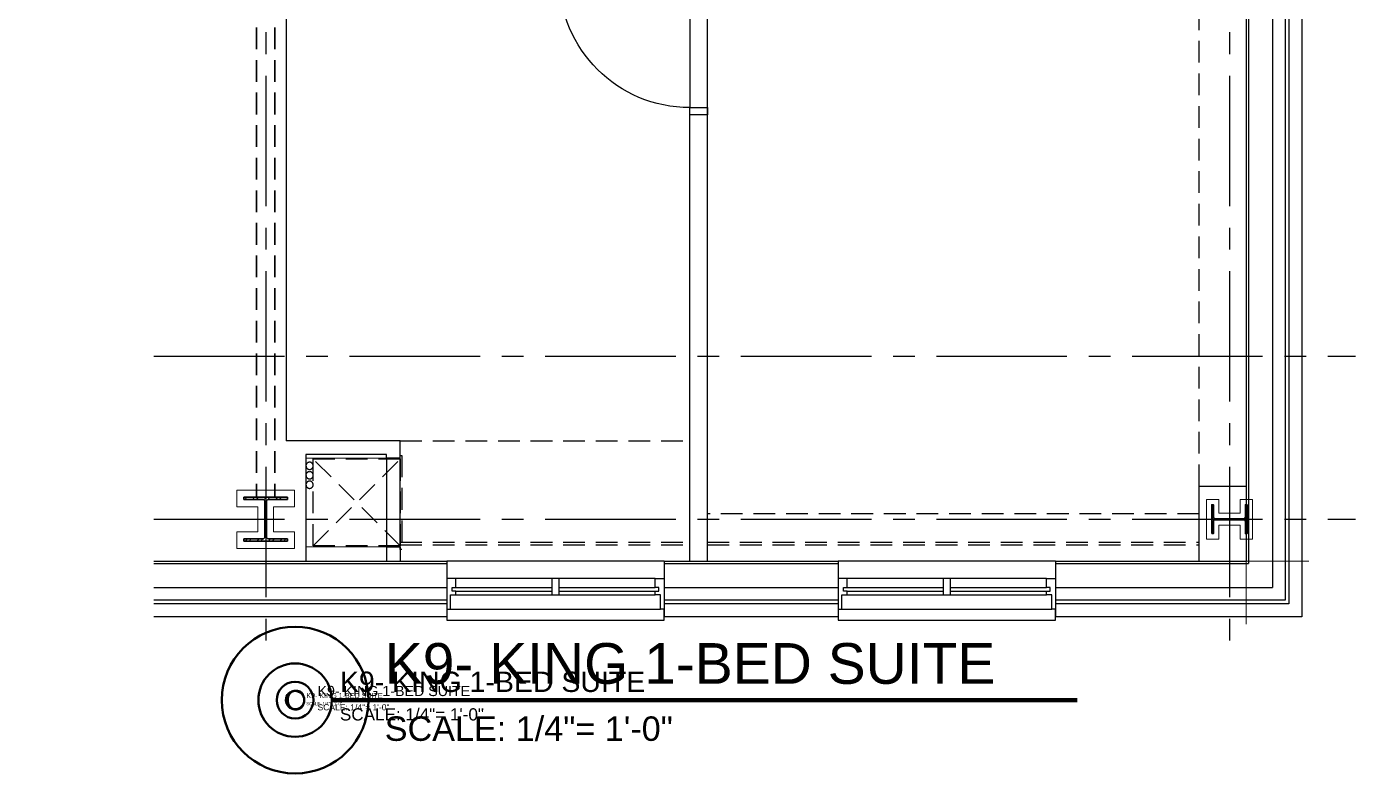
# Model space of a CAD drawing. Header units: inches. Extents: x 5995 to 10907, y 3795 to 5123.
# Drawn here: x 10326 to 10692.7, y 4668.1 to 4874.4 of the extents above; entities that cross this region are included whole.
import ezdxf
from ezdxf.enums import TextEntityAlignment as Align
from ezdxf.xclip import XClip

# ---------------------------------------------------------------- set-up
doc = ezdxf.new("R2010")
doc.units = ezdxf.units.IN
doc.header["$LTSCALE"] = 48
doc.header["$MEASUREMENT"] = 0
doc.header["$XCLIPFRAME"] = 0
for name, pattern in [('CENTER2', [1.125, 0.75, -0.125, 0.125, -0.125]), ('HIDDEN', [0.375, 0.25, -0.125]), ('HIDDEN2', [0.1875, 0.125, -0.0625])]:
    doc.linetypes.add(name, pattern=pattern)
for name, color, linetype in [('_0_Objects', 8, 'Continuous'), ('A-Door', 8, 'Continuous'), ('A-Door-Head', 8, 'Continuous'), ('A-Flor-Ovhd', 8, 'HIDDEN2'), ('A-Flor-Soffit', 8, 'HIDDEN2'), ('A-Glaz', 8, 'Continuous'), ('A-Glaz-Sill', 8, 'Continuous'), ('A-Grid(3-32)', 8, 'CENTER2'), ('A-HVAC', 8, 'HIDDEN2'), ('A-Wall-Full', 8, 'Continuous'), ('A-Wall-Hatch', 8, 'Continuous')]:
    doc.layers.add(name, color=color, linetype=linetype)
for name, color, linetype, lineweight in [('A-Detl-Hatch', 8, 'Continuous', 18), ('G-Anno-Ttlb', 8, 'Continuous', 50), ('G-Anno-Ttlb @ 12', 8, 'Continuous', 50), ('G-Anno-Ttlb @ 24', 8, 'Continuous', 50), ('G-Anno-Ttlb @ 48', 8, 'Continuous', 50), ('G-Anno-Ttlb @ 96', 8, 'Continuous', 50), ('S-Detl-Hatch', 8, 'Continuous', 18), ('S-Detl-Wide', 8, 'Continuous', 35)]:
    doc.layers.add(name, color=color, linetype=linetype, lineweight=lineweight)
doc.layers.add('G-Anno-Nplt', color=8, linetype='Continuous', lineweight=18, plot=False)
doc.styles.add('RomanS', font='arial.ttf')
doc.styles.get("Standard").update_dxf_attribs({"font": 'arial.ttf'})

# ---------------------------------------------------------------- blocks, each defined once
blk = doc.blocks.new('36in door')
blk.add_lwpolyline([(-1.5, -36), (0, -36), (0, 0), (-1.5, 0)], close=True)
blk.add_arc((0, 0), 36, 180, 270)
blk = doc.blocks.new('HVAC UNIT NICHE')
at = {"layer": 'A-Door-Head'}
blk.add_lwpolyline([(4, 0), (28.5, 0), (28.5, -3.75), (4, -3.75)], close=True, dxfattribs=at)
at = {"layer": 'A-HVAC'}
for p, q in [((4.25, 0), (28.25, -24)), ((4.25, -24), (28.25, 0))]:
    blk.add_line(p, q, dxfattribs=at)
for points in [[(3.25, 0), (29.25, 0), (29.25, 0.5), (3.25, 0.5)], [(4.25, -24), (28.25, -24), (28.25, 0), (4.25, 0)]]:
    blk.add_lwpolyline(points, close=True, dxfattribs=at)
for centre in [(21.13, -25), (23.75, -25), (26.36, -25)]:
    blk.add_circle(centre, 1, dxfattribs=at)
at = {"layer": 'A-Wall-Full'}
for p, q in [((4, 0), (0, 0)), ((4, -3.75), (4, 0)), ((28.5, 0), (33.25, 0)), ((28.5, -3.75), (28.5, 0)), ((33.25, 0), (33.25, -26)), ((4, -3.75), (0, -3.75)), ((28.5, -3.75), (29.5, -3.75)), ((29.5, -3.75), (29.5, -26))]:
    blk.add_line(p, q, dxfattribs=at)
at = {"layer": 'G-Anno-Nplt'}
blk.add_lwpolyline([(4, 0), (4, -26), (28.5, -26), (28.5, 0)], close=True, dxfattribs=at)
blk = doc.blocks.new('King Suite 9')
at = {"layer": 'A-Door'}
blk.add_lwpolyline([(117.04, 118.67), (117.04, 120.67), (121.91, 120.67), (121.91, 118.67)], close=True, dxfattribs=at)
at = {"layer": 'A-Door-Head'}
blk.add_lwpolyline([(117.04, 156.67), (117.04, 120.67), (121.91, 120.67), (121.91, 156.67)], close=True, dxfattribs=at)
at = {"layer": 'A-Flor-Soffit'}
for p, q in [((257.64, 16.1), (257.64, 181.38)), ((37.12, 28.62), (117.04, 28.62)), ((257.64, 8.44), (121.91, 8.44))]:
    blk.add_line(p, q, dxfattribs=at)
at = {"layer": 'A-Wall-Full'}
for p, q in [((5.62, 194.87), (5.62, 28.62)), ((117.04, -4.62), (117.04, 120.67)), ((117.04, 120.67), (121.91, 120.67)), ((121.91, -4.62), (121.91, 120.67)), ((11.12, 28.62), (5.62, 28.62)), ((11.12, 24.88), (11.12, -4.62)), ((257.64, -4.62), (257.64, 16.1)), ((257.64, 16.1), (270.63, 16.1))]:
    blk.add_line(p, q, dxfattribs=at)
at = {"layer": 'G-Anno-Nplt'}
for p, q in [((270.63, 276), (270.63, -21.95)), ((8, -4.62), (287.95, -4.62))]:
    blk.add_line(p, q, dxfattribs=at)
at = {"xscale": -1, "rotation": 270}
blk.add_blockref('HVAC UNIT NICHE', (37.12, -4.62), dxfattribs=at)
at = {"layer": 'A-Door', "extrusion": (0, 0, -1), "zscale": -1, "rotation": 90}
blk.add_blockref('36in door', (-117.04, 156.67), dxfattribs=at)
blk = doc.blocks.new('Anno_Title_A1')
at = {"linetype": 'ByBlock', "lineweight": -2}
blk.add_circle((0, 0), 2.25, dxfattribs=at)
blk.add_circle((0, 0), 2.25, dxfattribs=at)
at = {"linetype": 'ByBlock', "lineweight": -2, "style": 'RomanS'}
blk.add_attdef('NUMBER', text='', height=1.25, dxfattribs=at).set_placement((0, 0), align=Align.MIDDLE)
blk = doc.blocks.new('*U283')
at = {"layer": 'G-Anno-Ttlb @ 12', "xscale": 1.125, "yscale": 1.125, "zscale": 1.125}
blk.add_blockref('Anno_Title_A1', (10400.08, 4688.32), dxfattribs=at)
at = {"layer": 'G-Anno-Ttlb @ 24', "xscale": 2.25, "yscale": 2.25, "zscale": 2.25}
blk.add_blockref('Anno_Title_A1', (10400.08, 4688.32), dxfattribs=at)
at = {"layer": 'G-Anno-Ttlb @ 48', "xscale": 4.5, "yscale": 4.5, "zscale": 4.5}
blk.add_blockref('Anno_Title_A1', (10400.08, 4688.32), dxfattribs=at)
at = {"layer": 'G-Anno-Ttlb @ 96', "xscale": 9, "yscale": 9, "zscale": 9}
blk.add_blockref('Anno_Title_A1', (10400.08, 4688.32), dxfattribs=at)
blk = doc.blocks.new('Anno_Title_T1')
at = {"linetype": 'ByBlock', "lineweight": -2, "style": 'RomanS'}
blk.add_attdef('TITLE', (2.75, 0.5), '', height=1.25, dxfattribs=at)
blk.add_attdef('SCALE', text='', height=0.75, dxfattribs=at).set_placement((2.75, -0.5), align=Align.TOP_LEFT)
blk = doc.blocks.new('*U284')
at = {"layer": 'G-Anno-Ttlb @ 12'}
ref = blk.add_blockref('Anno_Title_T1', (10400.08, 4688.32), dxfattribs=dict(at, xscale=1.125, yscale=1.125, zscale=1.125))
ref.add_attrib('SCALE', 'SCALE: 1/4"= 1\'-0"', dxfattribs={"layer": '0', "linetype": 'ByBlock', "lineweight": -2, "height": 0.8438}).set_placement((10403.18, 4687.76), align=Align.TOP_LEFT)
ref.add_attrib('TITLE', 'K9- KING 1-BED SUITE', (10403.18, 4688.88), dxfattribs={"layer": '0', "linetype": 'ByBlock', "lineweight": -2, "height": 1.4062})
at = {"layer": 'G-Anno-Ttlb @ 24'}
ref = blk.add_blockref('Anno_Title_T1', (10400.08, 4688.32), dxfattribs=dict(at, xscale=2.25, yscale=2.25, zscale=2.25))
ref.add_attrib('SCALE', 'SCALE: 1/4"= 1\'-0"', dxfattribs={"layer": '0', "linetype": 'ByBlock', "lineweight": -2, "height": 1.6875}).set_placement((10406.27, 4687.19), align=Align.TOP_LEFT)
ref.add_attrib('TITLE', 'K9- KING 1-BED SUITE', (10406.27, 4689.44), dxfattribs={"layer": '0', "linetype": 'ByBlock', "lineweight": -2, "height": 2.8125})
at = {"layer": 'G-Anno-Ttlb @ 48'}
ref = blk.add_blockref('Anno_Title_T1', (10400.08, 4688.32), dxfattribs=dict(at, xscale=4.5, yscale=4.5, zscale=4.5))
ref.add_attrib('SCALE', 'SCALE: 1/4"= 1\'-0"', dxfattribs={"layer": '0', "linetype": 'ByBlock', "lineweight": -2, "height": 3.375}).set_placement((10412.46, 4686.07), align=Align.TOP_LEFT)
ref.add_attrib('TITLE', 'K9- KING 1-BED SUITE', (10412.46, 4690.57), dxfattribs={"layer": '0', "linetype": 'ByBlock', "lineweight": -2, "height": 5.625})
at = {"layer": 'G-Anno-Ttlb @ 96'}
ref = blk.add_blockref('Anno_Title_T1', (10400.08, 4688.32), dxfattribs=dict(at, xscale=9, yscale=9, zscale=9))
ref.add_attrib('SCALE', 'SCALE: 1/4"= 1\'-0"', dxfattribs={"layer": '0', "linetype": 'ByBlock', "lineweight": -2, "height": 6.75}).set_placement((10424.83, 4683.82), align=Align.TOP_LEFT)
ref.add_attrib('TITLE', 'K9- KING 1-BED SUITE', (10424.83, 4692.82), dxfattribs={"layer": '0', "linetype": 'ByBlock', "lineweight": -2, "height": 11.25})
blk = doc.blocks.new('EXTERIOR WINDOW')
at = {"layer": 'A-Glaz'}
for p, q in [((3829.83, -10349.67), (3856.33, -10349.67)), ((3858.33, -10349.67), (3884.83, -10349.67)), ((3829.83, -10350.67), (3856.33, -10350.67)), ((3829.83, -10351.67), (3884.83, -10351.67)), ((3858.33, -10350.67), (3884.83, -10350.67))]:
    blk.add_line(p, q, dxfattribs=at)
for points in [[(3829.83, -10349.67), (3829.83, -10347.17), (3827.33, -10347.17), (3827.33, -10355.67), (3828.33, -10355.67), (3828.33, -10351.67), (3829.83, -10351.67), (3829.83, -10350.67), (3828.83, -10350.67), (3828.83, -10349.67), (3829.83, -10349.67)], [(3884.83, -10349.67), (3884.83, -10347.17), (3887.33, -10347.17), (3887.33, -10355.67), (3886.33, -10355.67), (3886.33, -10351.67), (3884.83, -10351.67), (3884.83, -10350.67), (3885.83, -10350.67), (3885.83, -10349.67), (3884.83, -10349.67)]]:
    blk.add_lwpolyline(points, dxfattribs=at)
blk.add_lwpolyline([(3858.33, -10347.17), (3856.33, -10347.17), (3856.33, -10351.67), (3858.33, -10351.67)], close=True, dxfattribs=at)
at = {"layer": 'A-Glaz-Sill'}
for p, q in [((3887.33, -10342.42), (3827.33, -10342.42)), ((3884.83, -10347.17), (3829.83, -10347.17)), ((3828.33, -10355.67), (3886.33, -10355.67))]:
    blk.add_line(p, q, dxfattribs=at)
blk.add_lwpolyline([(3827.33, -10355.67), (3827.33, -10358.67), (3887.33, -10358.67), (3887.33, -10355.67)], dxfattribs=at)
blk = doc.blocks.new('4TH FLOOR CORE & SHELL')
at = {"layer": 'A-Wall-Full'}
for p, q in [((5689.12, -14844.75), (5689.12, -15209.38)), ((5704.5, -14844.75), (5704.5, -15224.75)), ((5352.5, -15209.38), (5468.5, -15209.38)), ((5468.5, -15209.38), (5468.5, -15224.75)), ((5528.5, -15209.38), (5528.5, -15224.75)), ((5528.5, -15209.38), (5576.5, -15209.38)), ((5576.5, -15209.38), (5576.5, -15224.75)), ((5636.5, -15209.38), (5636.5, -15224.75)), ((5636.5, -15209.38), (5689.12, -15209.38)), ((5468.5, -15224.75), (5352.5, -15224.75)), ((5576.5, -15224.75), (5528.5, -15224.75)), ((5704.5, -15224.75), (5636.5, -15224.75))]:
    blk.add_line(p, q, dxfattribs=at)
at = {"layer": 'A-Wall-Hatch'}
for p, q in [((5689.75, -14844.75), (5689.75, -15210)), ((5696.37, -14844.75), (5696.37, -15216.62)), ((5699.87, -14844.75), (5699.87, -15220.13)), ((5700.87, -14844.75), (5700.87, -15221.12)), ((5352.5, -15210), (5468.5, -15210)), ((5528.5, -15210), (5576.5, -15210)), ((5636.5, -15210), (5689.75, -15210)), ((5352.5, -15216.62), (5468.5, -15216.62)), ((5528.5, -15216.62), (5576.5, -15216.62)), ((5636.5, -15216.62), (5696.37, -15216.62)), ((5468.5, -15220.13), (5352.5, -15220.13)), ((5576.5, -15220.13), (5528.5, -15220.13)), ((5699.87, -15220.13), (5636.5, -15220.13)), ((5468.5, -15221.12), (5352.5, -15221.12)), ((5576.5, -15221.12), (5528.5, -15221.12)), ((5700.87, -15221.12), (5636.5, -15221.12))]:
    blk.add_line(p, q, dxfattribs=at)
for p in [(1641.17, -4866.95), (1749.17, -4866.95)]:
    blk.add_blockref('EXTERIOR WINDOW', p)
blk = doc.blocks.new('*U8')
at = {"layer": 'A-Detl-Hatch'}
h = blk.add_hatch(dxfattribs=at)
h.set_pattern_fill('ANSI32', color=256, scale=6, style=0)
h.set_pattern_definition([(45, (0, -4.865), (-1.591, 1.591), []), (45, (1.0607, -4.865), (-1.591, 1.591), [])])
edge = h.paths.add_edge_path()
edge.add_line((3.98, -9.73), (3.98, -9.295))
edge.add_line((3.98, -9.295), (0.645, -9.295))
edge.add_arc((0.645, -8.795), 0.5, 180, 270, ccw=False)
edge.add_line((0.145, -8.795), (0.145, -0.935))
edge.add_arc((0.645, -0.935), 0.5, 90, 180, ccw=False)
edge.add_line((0.645, -0.435), (3.98, -0.435))
edge.add_line((3.98, -0.435), (3.98, 0))
edge.add_line((3.98, 0), (-3.98, 0))
edge.add_line((-3.98, 0), (-3.98, -0.435))
edge.add_line((-3.98, -0.435), (-0.645, -0.435))
edge.add_arc((-0.645, -0.935), 0.5, 0, 90, ccw=False)
edge.add_line((-0.145, -0.935), (-0.145, -8.795))
edge.add_arc((-0.645, -8.795), 0.5, -90, 0, ccw=False)
edge.add_line((-0.645, -9.295), (-3.98, -9.295))
edge.add_line((-3.98, -9.295), (-3.98, -9.73))
edge.add_line((-3.98, -9.73), (3.98, -9.73))
at = {"linetype": 'ByBlock'}
blk.add_lwpolyline([(3.98, -9.73), (3.98, -9.295), (0.645, -9.295, -0.4142136), (0.145, -8.795), (0.145, -0.935, -0.4142136), (0.645, -0.435), (3.98, -0.435), (3.98, 0), (-3.98, 0), (-3.98, -0.435), (-0.645, -0.435, -0.4142136), (-0.145, -0.935), (-0.145, -8.795, -0.4142136), (-0.645, -9.295), (-3.98, -9.295), (-3.98, -9.73)], format="xyb", close=True, dxfattribs=at)
blk = doc.blocks.new('W10X33')
at = {"layer": 'S-Detl-Hatch'}
blk.add_lwpolyline([(13773.28, -7309.78), (13773.28, -7306.34), (13769.45, -7306.34), (13769.45, -7300.48), (13773.28, -7300.48), (13773.28, -7297.05), (13762.32, -7297.05), (13762.32, -7300.48), (13766.16, -7300.48), (13766.16, -7306.34), (13762.32, -7306.34), (13762.32, -7309.78)], close=True, dxfattribs=at)
at = {"layer": 'S-Detl-Wide'}
blk.add_blockref('*U8', (13767.8, -7298.55), dxfattribs=at)
blk = doc.blocks.new('*U9')
at = {"layer": 'A-Detl-Hatch'}
h = blk.add_hatch(dxfattribs=at)
h.set_pattern_fill('ANSI32', color=256, scale=6, style=0)
h.set_pattern_definition([(45, (0, -6.06), (-1.591, 1.591), []), (45, (1.0607, -6.06), (-1.591, 1.591), [])])
edge = h.paths.add_edge_path()
edge.add_line((6, -12.12), (6, -11.515))
edge.add_line((6, -11.515), (0.795, -11.515))
edge.add_arc((0.795, -10.915), 0.6, 180, 270, ccw=False)
edge.add_line((0.195, -10.915), (0.195, -1.205))
edge.add_arc((0.795, -1.205), 0.6, 90, 180, ccw=False)
edge.add_line((0.795, -0.605), (6, -0.605))
edge.add_line((6, -0.605), (6, 0))
edge.add_line((6, 0), (-6, 0))
edge.add_line((-6, 0), (-6, -0.605))
edge.add_line((-6, -0.605), (-0.795, -0.605))
edge.add_arc((-0.795, -1.205), 0.6, 0, 90, ccw=False)
edge.add_line((-0.195, -1.205), (-0.195, -10.915))
edge.add_arc((-0.795, -10.915), 0.6, 270, 360, ccw=False)
edge.add_line((-0.795, -11.515), (-6, -11.515))
edge.add_line((-6, -11.515), (-6, -12.12))
edge.add_line((-6, -12.12), (6, -12.12))
at = {"linetype": 'ByBlock'}
blk.add_lwpolyline([(6, -12.12), (6, -11.515), (0.795, -11.515, -0.4142136), (0.195, -10.915), (0.195, -1.205, -0.4142136), (0.795, -0.605), (6, -0.605), (6, 0), (-6, 0), (-6, -0.605), (-0.795, -0.605, -0.4142136), (-0.195, -1.205), (-0.195, -10.915, -0.4142136), (-0.795, -11.515), (-6, -11.515), (-6, -12.12)], format="xyb", close=True, dxfattribs=at)
blk = doc.blocks.new('W12X65')
at = {"layer": 'S-Detl-Hatch'}
blk.add_lwpolyline([(13860.59, -7310.28), (13860.59, -7305.67), (13854.79, -7305.67), (13854.79, -7298.76), (13860.59, -7298.76), (13860.59, -7294.16), (13844.59, -7294.16), (13844.59, -7298.76), (13850.4, -7298.76), (13850.4, -7305.67), (13844.59, -7305.67), (13844.59, -7310.28)], close=True, dxfattribs=at)
at = {"layer": 'S-Detl-Wide'}
blk.add_blockref('*U9', (13852.59, -7296.16), dxfattribs=at)
blk = doc.blocks.new('4TH FLOOR - STRUCTURAL GRID')
at = {"layer": 'A-Grid(3-32)'}
for p, q in [((5418.5, -13426.01), (5418.5, -15409.77)), ((5684.5, -13426.01), (5684.5, -15409.77)), ((2104.5, -15152.75), (5912.5, -15152.75)), ((2104.5, -15197.75), (5912.5, -15197.75))]:
    blk.add_line(p, q, dxfattribs=at)
at = {"layer": 'S-Detl-Wide', "linetype": 'HIDDEN2'}
for p, q in [((5416, -14998.94), (5416, -15191.69)), ((5421, -14998.94), (5421, -15191.69))]:
    blk.add_line(p, q, dxfattribs=at)
blk.add_blockref('W12X65', (-8434.1, -7895.53))
at = {"rotation": 270}
blk.add_blockref('W10X33', (12987.91, -1429.95), dxfattribs=at)

msp = doc.modelspace()

# ---------------------------------------------------------------- linework, layer by layer
at = {"layer": 'A-Flor-Ovhd'}
for p, q in [((10429.1, 4731.92), (10509.01, 4731.92)), ((10513.88, 4731.92), (10649.61, 4731.92)), ((10429.1, 4731.17), (10509.01, 4731.17)), ((10513.88, 4731.17), (10649.61, 4731.17))]:
    msp.add_line(p, q, dxfattribs=at)
at = {"layer": 'G-Anno-Ttlb'}
msp.add_lwpolyline([(10410.21, 4688.32, 1.2, 1.2, 0), (10615.96, 4688.32, 0.025, 0.025, 0)], format="xyseb", dxfattribs=at)

# ---------------------------------------------------------------- block references
at = {"layer": '_0_Objects'}
ref = msp.add_blockref('4TH FLOOR CORE & SHELL', (4973.47, 19936.04), dxfattribs=at)
XClip(ref).set_block_clipping_path([(5387.6616125529, -15235.7918454847), (5719.2696063657, -14851.4772245823)])
at = {"layer": '_0_Objects', "linetype": 'HIDDEN'}
ref = msp.add_blockref('4TH FLOOR - STRUCTURAL GRID', (4973.47, 19936.04), dxfattribs=at)
XClip(ref).set_block_clipping_path([(5387.6616125529, -15235.7918454847), (5719.2696063657, -14913.2697716174)])
at = {"layer": '_0_Objects'}
msp.add_blockref('King Suite 9', (10391.97, 4731.29), dxfattribs=at)
at = {"layer": 'G-Anno-Ttlb'}
for name in ['*U283', '*U284']:
    msp.add_blockref(name, (0, 0), dxfattribs=at)

# ---------------------------------------------------------------- texts
at = {"layer": 'G-Anno-Ttlb', "style": 'RomanS'}
msp.add_text('C', height=5.62, dxfattribs=at).set_placement((10400.08, 4688.32), align=Align.MIDDLE_CENTER)

doc.saveas('drawing.dxf')
